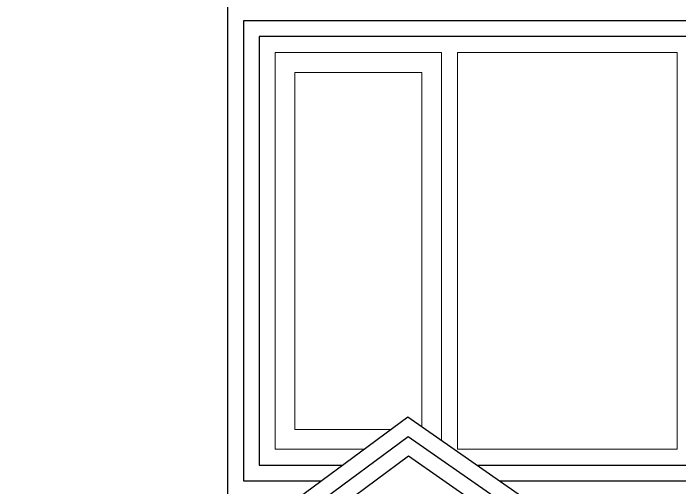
# Model space of a CAD drawing. Header units: inches. Extents: x -343 to 13887, y -13069 to -746.
# Drawn here: x 2987.8 to 3071.8, y -8980 to -8920.2 of the extents above; entities that cross this region are included whole.
import ezdxf

# ---------------------------------------------------------------- set-up
doc = ezdxf.new("R2010")
doc.units = ezdxf.units.IN
doc.header["$LTSCALE"] = 17
doc.header["$MEASUREMENT"] = 0
for name, color, linetype, lineweight in [('ELEVATION', 7, 'Continuous', 25), ('OUTLINE', 1, 'Continuous', 25), ('WINDOW FRAME', 161, 'Continuous', 20)]:
    doc.layers.add(name, color=color, linetype=linetype, lineweight=lineweight)

msp = doc.modelspace()

# ---------------------------------------------------------------- linework, layer by layer
at = {"layer": 'ELEVATION', "linetype": 'Continuous'}
for p, q in [((3102.786, -8923.163), (3018.786, -8923.163)), ((3018.786, -8923.163), (3018.786, -8977.163))]:
    msp.add_line(p, q, dxfattribs=at)
at = {"layer": 'OUTLINE'}
for p, q in [((2981.832, -9012.163), (3037.539, -8971.079)), ((3037.539, -8971.079), (3096.517, -9012.163)), ((2987.914, -9010.163), (3037.572, -8973.539)), ((3037.572, -8973.539), (3090.147, -9010.163)), ((2993.995, -9008.163), (3037.605, -8976)), ((3037.605, -8976), (3083.777, -9008.163))]:
    msp.add_line(p, q, dxfattribs=at)
for points in [[(3052.014, -8981.163), (3106.786, -8981.163), (3106.786, -8919.163), (3014.786, -8919.163), (3014.786, -8981.163), (3023.866, -8981.163)], [(3049.143, -8979.163), (3104.786, -8979.163), (3104.786, -8921.163), (3016.786, -8921.163), (3016.786, -8979.163), (3026.578, -8979.163)], [(3046.272, -8977.163), (3102.786, -8977.163), (3102.786, -8923.163), (3018.786, -8923.163), (3018.786, -8977.163), (3029.29, -8977.163)]]:
    msp.add_lwpolyline(points, dxfattribs=at)
at = {"layer": 'WINDOW FRAME'}
for p, q in [((3041.786, -8925.163), (3020.786, -8925.163)), ((3020.786, -8925.163), (3020.786, -8975.163)), ((3041.786, -8925.163), (3041.786, -8974.038)), ((3071.488, -8925.163), (3043.786, -8925.163)), ((3043.786, -8925.163), (3043.786, -8975.163)), ((3071.488, -8975.163), (3071.488, -8925.163)), ((3039.286, -8927.663), (3023.286, -8927.663)), ((3023.286, -8927.663), (3023.286, -8972.663)), ((3039.286, -8972.297), (3039.286, -8927.663)), ((3023.286, -8972.663), (3035.391, -8972.663)), ((3020.786, -8975.163), (3032.001, -8975.163)), ((3043.786, -8975.163), (3045.77, -8975.163)), ((3043.786, -8975.163), (3071.488, -8975.163))]:
    msp.add_line(p, q, dxfattribs=at)

doc.saveas('drawing.dxf')
